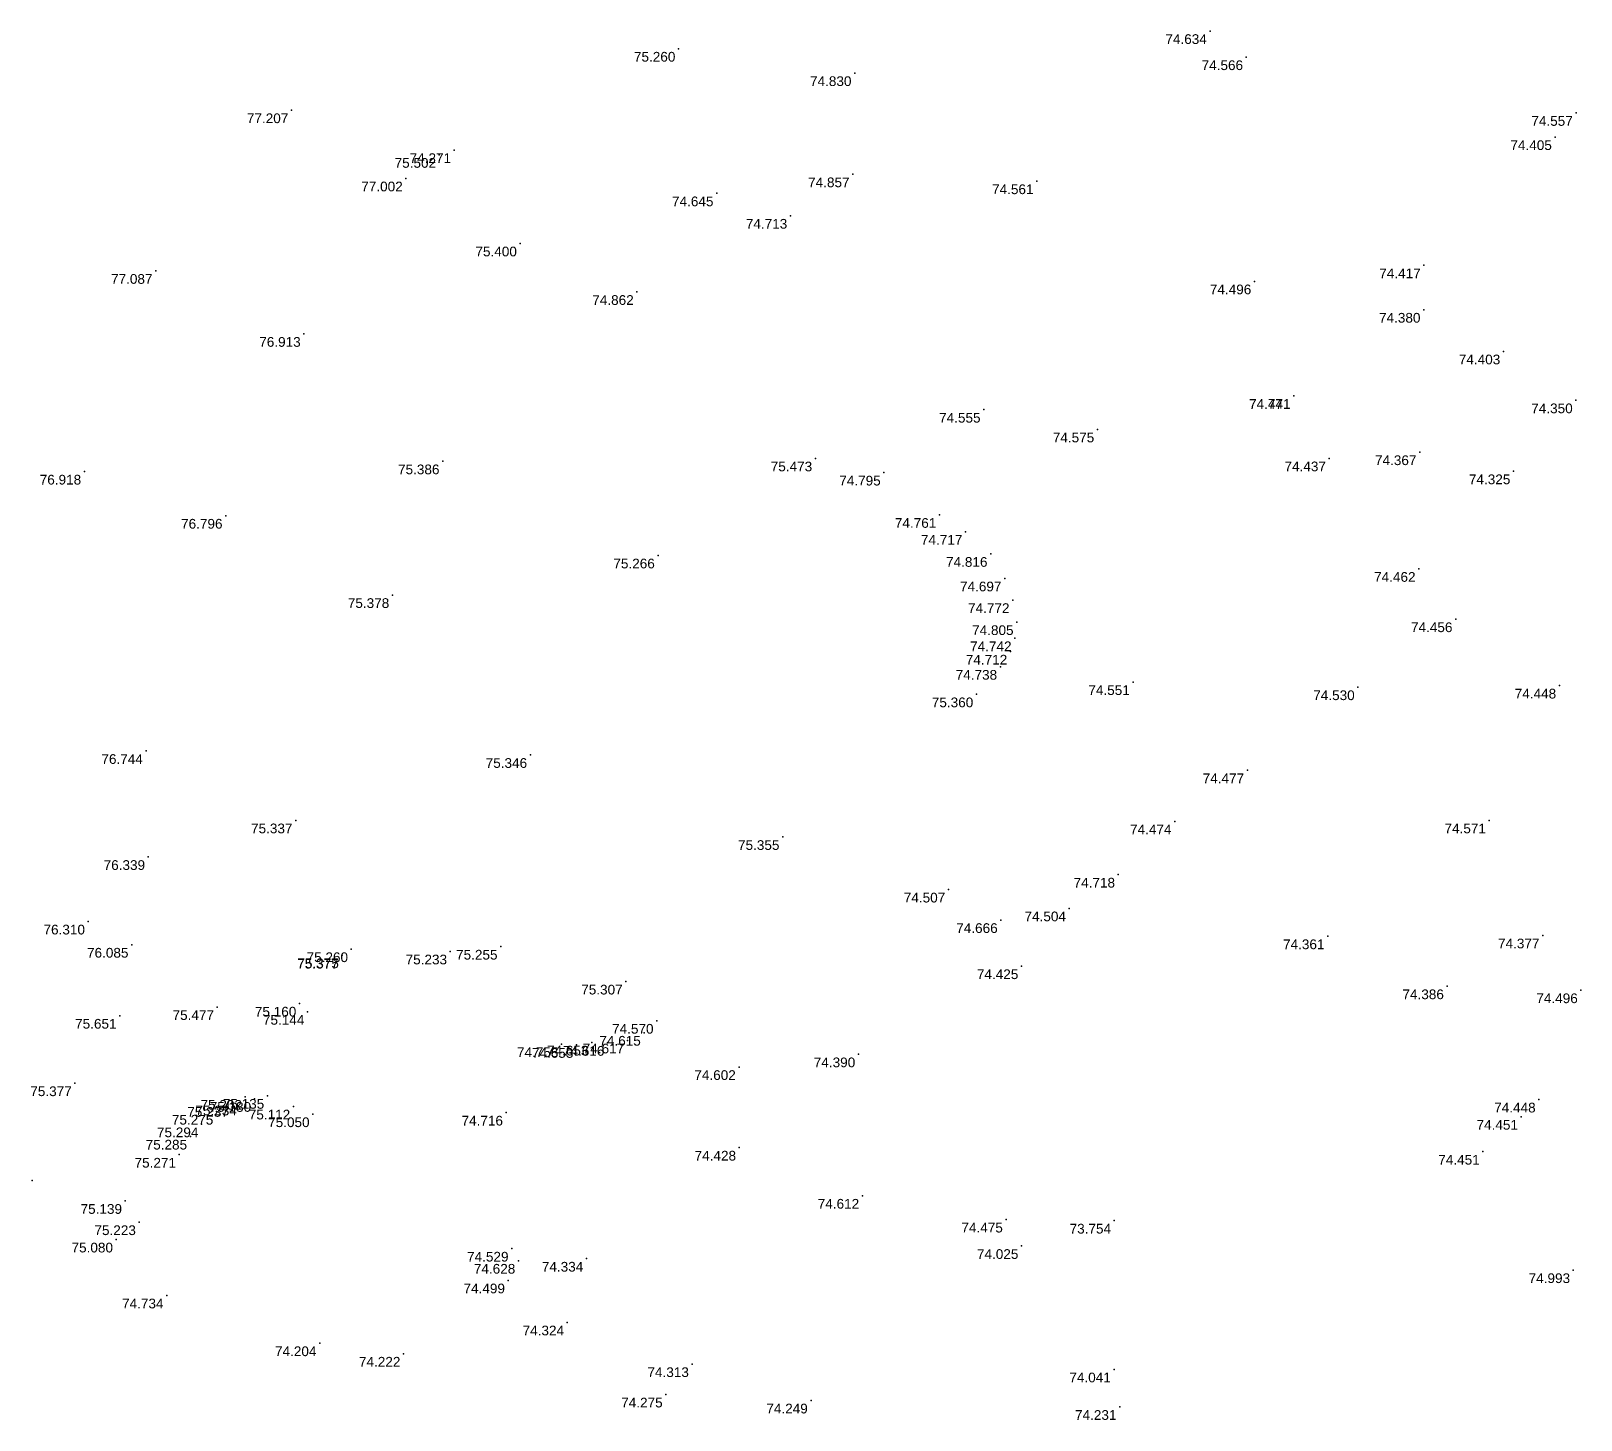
# Model space of a CAD drawing. Header units: millimetres. Extents: x 706139 to 707011, y 753722 to 954403.
# Drawn here: x 706322.08 to 706370.02, y 954026.45 to 954069.39 of the extents above; entities that cross this region are included whole.
import ezdxf
from ezdxf.enums import TextEntityAlignment as Align

# ---------------------------------------------------------------- set-up
doc = ezdxf.new("R2010")
doc.units = ezdxf.units.MM
doc.linetypes.add('SOLID_LINE', pattern=[0])
doc.layers.add('Height', color=7, linetype='Continuous')
doc.styles.get("Standard").update_dxf_attribs({"font": 'arial.ttf'})

msp = doc.modelspace()

# ---------------------------------------------------------------- linework, layer by layer
at = {"color": 0, "linetype": 'SOLID_LINE'}
for p in [(706358.5466, 954069.3871, 74.6337), (706358.5466, 954069.3871, 74.6337), (706358.5466, 954069.3871, 74.6337), (706342.112, 954068.8408, 75.2602), (706342.112, 954068.8408, 75.2602), (706342.112, 954068.8408, 75.2602), (706359.667, 954068.5793, 74.5656), (706359.667, 954068.5793, 74.5656), (706359.667, 954068.5793, 74.5656), (706347.5571, 954068.0866, 74.8301), (706347.5571, 954068.0866, 74.8301), (706347.5571, 954068.0866, 74.8301), (706330.142, 954066.9398, 77.2066), (706330.142, 954066.9398, 77.2066), (706330.142, 954066.9398, 77.2066), (706369.8633, 954066.8564, 74.5567), (706369.8633, 954066.8564, 74.5567), (706369.8633, 954066.8564, 74.5567), (706369.2161, 954066.1079, 74.4047), (706369.2161, 954066.1079, 74.4047), (706369.2161, 954066.1079, 74.4047), (706334.7109, 954065.5593, 75.5021), (706334.7109, 954065.5593, 75.5021), (706334.7109, 954065.5593, 75.5021), (706335.1751, 954065.7066, 74.2713), (706335.1751, 954065.7066, 74.2713), (706335.1751, 954065.7066, 74.2713), (706347.4985, 954064.9581, 74.8571), (706347.4985, 954064.9581, 74.8571), (706347.4985, 954064.9581, 74.8571), (706333.6797, 954064.8306, 77.0024), (706333.6797, 954064.8306, 77.0024), (706333.6797, 954064.8306, 77.0024), (706353.187, 954064.7443, 74.5606), (706353.187, 954064.7443, 74.5606), (706353.187, 954064.7443, 74.5606), (706343.2893, 954064.3698, 74.6452), (706343.2893, 954064.3698, 74.6452), (706343.2893, 954064.3698, 74.6452), (706345.5722, 954063.6763, 74.7127), (706345.5722, 954063.6763, 74.7127), (706345.5722, 954063.6763, 74.7127), (706337.2103, 954062.8208, 75.3999), (706337.2103, 954062.8208, 75.3999), (706337.2103, 954062.8208, 75.3999), (706365.1606, 954062.1447, 74.4166), (706365.1606, 954062.1447, 74.4166), (706365.1606, 954062.1447, 74.4166), (706325.9417, 954061.9724, 77.0874), (706325.9417, 954061.9724, 77.0874), (706325.9417, 954061.9724, 77.0874), (706359.9213, 954061.648, 74.4963), (706359.9213, 954061.648, 74.4963), (706359.9213, 954061.648, 74.4963), (706340.8233, 954061.3203, 74.8616), (706340.8233, 954061.3203, 74.8616), (706340.8233, 954061.3203, 74.8616), (706365.1526, 954060.7716, 74.3796), (706365.1526, 954060.7716, 74.3796), (706365.1526, 954060.7716, 74.3796), (706330.5248, 954060.025, 76.9133), (706330.5248, 954060.025, 76.9133), (706330.5248, 954060.025, 76.9133), (706367.6205, 954059.4825, 74.4028), (706367.6205, 954059.4825, 74.4028), (706367.6205, 954059.4825, 74.4028), (706361.1332, 954058.1067, 74.4708), (706361.1332, 954058.1067, 74.4708), (706361.1332, 954058.1067, 74.4708), (706361.1332, 954058.1067, 74.4708), (706361.1332, 954058.1067, 74.4708), (706361.1332, 954058.1067, 74.4708), (706361.1361, 954058.1088, 74.7406), (706361.1361, 954058.1088, 74.7406), (706361.1361, 954058.1088, 74.7406), (706369.8605, 954057.9712, 74.3497), (706369.8605, 954057.9712, 74.3497), (706369.8605, 954057.9712, 74.3497), (706351.5491, 954057.6811, 74.5548), (706351.5491, 954057.6811, 74.5548), (706351.5491, 954057.6811, 74.5548), (706355.0649, 954057.0701, 74.575), (706355.0649, 954057.0701, 74.575), (706355.0649, 954057.0701, 74.575), (706365.0286, 954056.3677, 74.3668), (706365.0286, 954056.3677, 74.3668), (706365.0286, 954056.3677, 74.3668), (706334.8166, 954056.0843, 75.3865), (706334.8166, 954056.0843, 75.3865), (706334.8166, 954056.0843, 75.3865), (706346.3426, 954056.1746, 75.4726), (706346.3426, 954056.1746, 75.4726), (706346.3426, 954056.1746, 75.4726), (706362.2301, 954056.1763, 74.4367), (706362.2301, 954056.1763, 74.4367), (706362.2301, 954056.1763, 74.4367), (706323.7363, 954055.7666, 76.918), (706323.7363, 954055.7666, 76.918), (706323.7363, 954055.7666, 76.918), (706348.4615, 954055.7373, 74.7953), (706348.4615, 954055.7373, 74.7953), (706348.4615, 954055.7373, 74.7953), (706367.9329, 954055.777, 74.3248), (706367.9329, 954055.777, 74.3248), (706367.9329, 954055.777, 74.3248), (706350.1805, 954054.428, 74.7614), (706350.1805, 954054.428, 74.7614), (706350.1805, 954054.428, 74.7614), (706328.1077, 954054.4036, 76.7959), (706328.1077, 954054.4036, 76.7959), (706328.1077, 954054.4036, 76.7959), (706350.9866, 954053.9071, 74.7173), (706350.9866, 954053.9071, 74.7173), (706350.9866, 954053.9071, 74.7173), (706341.4755, 954053.1739, 75.2665), (706341.4755, 954053.1739, 75.2665), (706341.4755, 954053.1739, 75.2665), (706351.7632, 954053.2233, 74.8164), (706351.7632, 954053.2233, 74.8164), (706351.7632, 954053.2233, 74.8164), (706365.0006, 954052.7592, 74.4624), (706365.0006, 954052.7592, 74.4624), (706365.0006, 954052.7592, 74.4624), (706352.1948, 954052.4644, 74.6971), (706352.1948, 954052.4644, 74.6971), (706352.1948, 954052.4644, 74.6971), (706333.2636, 954051.9511, 75.3783), (706333.2636, 954051.9511, 75.3783), (706333.2636, 954051.9511, 75.3783), (706352.4442, 954051.7961, 74.7716), (706352.4442, 954051.7961, 74.7716), (706352.4442, 954051.7961, 74.7716), (706352.5699, 954051.1141, 74.805), (706352.5699, 954051.1141, 74.805), (706352.5699, 954051.1141, 74.805), (706366.1414, 954051.2043, 74.4559), (706366.1414, 954051.2043, 74.4559), (706366.1414, 954051.2043, 74.4559), (706352.5077, 954050.615, 74.7419), (706352.5077, 954050.615, 74.7419), (706352.5077, 954050.615, 74.7419), (706352.3749, 954050.2015, 74.7119), (706352.3749, 954050.2015, 74.7119), (706352.3749, 954050.2015, 74.7119), (706352.0612, 954049.7335, 74.7378), (706352.0612, 954049.7335, 74.7378), (706352.0612, 954049.7335, 74.7378), (706356.1637, 954049.2603, 74.5512), (706356.1637, 954049.2603, 74.5512), (706356.1637, 954049.2603, 74.5512), (706369.349, 954049.1519, 74.4483), (706369.349, 954049.1519, 74.4483), (706369.349, 954049.1519, 74.4483), (706351.3233, 954048.8819, 75.3603), (706351.3233, 954048.8819, 75.3603), (706351.3233, 954048.8819, 75.3603), (706363.1188, 954049.1024, 74.5301), (706363.1188, 954049.1024, 74.5301), (706363.1188, 954049.1024, 74.5301), (706325.6439, 954047.1293, 76.7443), (706325.6439, 954047.1293, 76.7443), (706325.6439, 954047.1293, 76.7443), (706337.5268, 954047.0071, 75.3457), (706337.5268, 954047.0071, 75.3457), (706337.5268, 954047.0071, 75.3457), (706359.6993, 954046.5344, 74.4771), (706359.6993, 954046.5344, 74.4771), (706359.6993, 954046.5344, 74.4771), (706330.2708, 954044.9854, 75.3372), (706330.2708, 954044.9854, 75.3372), (706330.2708, 954044.9854, 75.3372), (706357.4541, 954044.9542, 74.4742), (706357.4541, 954044.9542, 74.4742), (706357.4541, 954044.9542, 74.4742), (706367.1777, 954044.984, 74.5709), (706367.1777, 954044.984, 74.5709), (706367.1777, 954044.984, 74.5709), (706345.3303, 954044.4711, 75.3549), (706345.3303, 954044.4711, 75.3549), (706345.3303, 954044.4711, 75.3549), (706325.7129, 954043.8528, 76.3386), (706325.7129, 954043.8528, 76.3386), (706325.7129, 954043.8528, 76.3386), (706355.7079, 954043.3075, 74.7175), (706355.7079, 954043.3075, 74.7175), (706355.7079, 954043.3075, 74.7175), (706350.4571, 954042.8462, 74.5075), (706350.4571, 954042.8462, 74.5075), (706350.4571, 954042.8462, 74.5075), (706354.1901, 954042.2645, 74.504), (706354.1901, 954042.2645, 74.504), (706354.1901, 954042.2645, 74.504), (706323.8535, 954041.8576, 76.3098), (706323.8535, 954041.8576, 76.3098), (706323.8535, 954041.8576, 76.3098), (706352.0787, 954041.9036, 74.6664), (706352.0787, 954041.9036, 74.6664), (706352.0787, 954041.9036, 74.6664), (706325.1989, 954041.1412, 76.0855), (706325.1989, 954041.1412, 76.0855), (706325.1989, 954041.1412, 76.0855), (706331.9887, 954041.0033, 75.2595), (706331.9887, 954041.0033, 75.2595), (706331.9887, 954041.0033, 75.2595), (706336.612, 954041.0809, 75.2555), (706336.612, 954041.0809, 75.2555), (706336.612, 954041.0809, 75.2555), (706362.1849, 954041.4022, 74.3614), (706362.1849, 954041.4022, 74.3614), (706362.1849, 954041.4022, 74.3614), (706368.8328, 954041.428, 74.3767), (706368.8328, 954041.428, 74.3767), (706368.8328, 954041.428, 74.3767), (706331.6966, 954040.8043, 75.377), (706331.6966, 954040.8043, 75.377), (706331.6966, 954040.8043, 75.377), (706331.7052, 954040.816, 75.3753), (706331.7052, 954040.816, 75.3753), (706331.7052, 954040.816, 75.3753), (706335.0512, 954040.9326, 75.2328), (706335.0512, 954040.9326, 75.2328), (706335.0512, 954040.9326, 75.2328), (706352.7176, 954040.4778, 74.4248), (706352.7176, 954040.4778, 74.4248), (706352.7176, 954040.4778, 74.4248), (706340.4817, 954040.0021, 75.3073), (706340.4817, 954040.0021, 75.3073), (706340.4817, 954040.0021, 75.3073), (706365.8772, 954039.8565, 74.3865), (706365.8772, 954039.8565, 74.3865), (706365.8772, 954039.8565, 74.3865), (706370.0171, 954039.734, 74.4963), (706370.0171, 954039.734, 74.4963), (706370.0171, 954039.734, 74.4963), (706327.8442, 954039.2138, 75.4769), (706327.8442, 954039.2138, 75.4769), (706327.8442, 954039.2138, 75.4769), (706330.3895, 954039.3198, 75.1596), (706330.3895, 954039.3198, 75.1596), (706330.3895, 954039.3198, 75.1596), (706324.8304, 954038.9457, 75.6509), (706324.8304, 954038.9457, 75.6509), (706324.8304, 954038.9457, 75.6509), (706330.6396, 954039.0674, 75.1443), (706330.6396, 954039.0674, 75.1443), (706330.6396, 954039.0674, 75.1443), (706341.4365, 954038.7903, 74.57), (706341.4365, 954038.7903, 74.57), (706341.4365, 954038.7903, 74.57), (706339.4235, 954038.1162, 74.6529), (706339.4235, 954038.1162, 74.6529), (706339.4235, 954038.1162, 74.6529), (706340.5284, 954038.181, 74.617), (706340.5284, 954038.181, 74.617), (706340.5284, 954038.181, 74.617), (706341.0419, 954038.4201, 74.6152), (706341.0419, 954038.4201, 74.6152), (706341.0419, 954038.4201, 74.6152), (706338.4948, 954038.0645, 74.7554), (706338.4948, 954038.0645, 74.7554), (706338.4948, 954038.0645, 74.7554), (706338.9571, 954038.044, 74.6527), (706338.9571, 954038.044, 74.6527), (706338.9571, 954038.044, 74.6527), (706339.9153, 954038.1073, 74.6162), (706339.9153, 954038.1073, 74.6162), (706339.9153, 954038.1073, 74.6162), (706347.6737, 954037.7525, 74.3903), (706347.6737, 954037.7525, 74.3903), (706347.6737, 954037.7525, 74.3903), (706343.9798, 954037.3596, 74.6017), (706343.9798, 954037.3596, 74.6017), (706343.9798, 954037.3596, 74.6017), (706323.4449, 954036.8599, 75.3775), (706323.4449, 954036.8599, 75.3775), (706323.4449, 954036.8599, 75.3775), (706328.3, 954036.221, 75.2367), (706328.3, 954036.221, 75.2367), (706328.3, 954036.221, 75.2367), (706328.5504, 954036.2636, 75.2344), (706328.5504, 954036.2636, 75.2344), (706328.5504, 954036.2636, 75.2344), (706328.7073, 954036.4396, 75.202), (706328.7073, 954036.4396, 75.202), (706328.7073, 954036.4396, 75.202), (706328.9917, 954036.3751, 75.1799), (706328.9917, 954036.3751, 75.1799), (706328.9917, 954036.3751, 75.1799), (706329.3979, 954036.4698, 75.135), (706329.3979, 954036.4698, 75.135), (706329.3979, 954036.4698, 75.135), (706368.715, 954036.3549, 74.4484), (706368.715, 954036.3549, 74.4484), (706368.715, 954036.3549, 74.4484), (706327.8231, 954035.9796, 75.2745), (706327.8231, 954035.9796, 75.2745), (706327.8231, 954035.9796, 75.2745), (706330.2012, 954036.1386, 75.1121), (706330.2012, 954036.1386, 75.1121), (706330.2012, 954036.1386, 75.1121), (706330.7997, 954035.9023, 75.0498), (706330.7997, 954035.9023, 75.0498), (706330.7997, 954035.9023, 75.0498), (706336.78, 954035.9502, 74.7159), (706336.78, 954035.9502, 74.7159), (706336.78, 954035.9502, 74.7159), (706368.1685, 954035.8218, 74.4514), (706368.1685, 954035.8218, 74.4514), (706368.1685, 954035.8218, 74.4514), (706327.3621, 954035.5891, 75.294), (706327.3621, 954035.5891, 75.294), (706327.3621, 954035.5891, 75.294), (706327.0123, 954035.2082, 75.2849), (706327.0123, 954035.2082, 75.2849), (706327.0123, 954035.2082, 75.2849), (706343.9881, 954034.8677, 74.428), (706343.9881, 954034.8677, 74.428), (706343.9881, 954034.8677, 74.428), (706326.669, 954034.6498, 75.2711), (706326.669, 954034.6498, 75.2711), (706326.669, 954034.6498, 75.2711), (706366.9855, 954034.7424, 74.4515), (706366.9855, 954034.7424, 74.4515), (706366.9855, 954034.7424, 74.4515), (706322.1201, 954033.8527, 75.3738), (706322.1201, 954033.8527, 75.3738), (706322.1201, 954033.8527, 75.3738), (706347.7957, 954033.3808, 74.6123), (706347.7957, 954033.3808, 74.6123), (706347.7957, 954033.3808, 74.6123), (706324.9994, 954033.221, 75.1391), (706324.9994, 954033.221, 75.1391), (706324.9994, 954033.221, 75.1391), (706325.4284, 954032.564, 75.2233), (706325.4284, 954032.564, 75.2233), (706325.4284, 954032.564, 75.2233), (706352.2382, 954032.644, 74.4754), (706352.2382, 954032.644, 74.4754), (706352.2382, 954032.644, 74.4754), (706355.5848, 954032.6115, 73.7544), (706355.5848, 954032.6115, 73.7544), (706355.5848, 954032.6115, 73.7544), (706324.72, 954032.0273, 75.08), (706324.72, 954032.0273, 75.08), (706324.72, 954032.0273, 75.08), (706336.9515, 954031.7451, 74.5293), (706336.9515, 954031.7451, 74.5293), (706336.9515, 954031.7451, 74.5293), (706339.2639, 954031.4346, 74.3343), (706339.2639, 954031.4346, 74.3343), (706339.2639, 954031.4346, 74.3343), (706352.7191, 954031.827, 74.0249), (706352.7191, 954031.827, 74.0249), (706352.7191, 954031.827, 74.0249), (706337.1616, 954031.3715, 74.6283), (706337.1616, 954031.3715, 74.6283), (706337.1616, 954031.3715, 74.6283), (706369.7797, 954031.0808, 74.9932), (706369.7797, 954031.0808, 74.9932), (706369.7797, 954031.0808, 74.9932), (706336.8415, 954030.763, 74.4994), (706336.8415, 954030.763, 74.4994), (706336.8415, 954030.763, 74.4994), (706326.283, 954030.2978, 74.7339), (706326.283, 954030.2978, 74.7339), (706326.283, 954030.2978, 74.7339), (706338.6694, 954029.4634, 74.3244), (706338.6694, 954029.4634, 74.3244), (706338.6694, 954029.4634, 74.3244), (706331.0122, 954028.8217, 74.2042), (706331.0122, 954028.8217, 74.2042), (706331.0122, 954028.8217, 74.2042), (706333.6087, 954028.4974, 74.2218), (706333.6087, 954028.4974, 74.2218), (706333.6087, 954028.4974, 74.2218), (706342.5294, 954028.1755, 74.3129), (706342.5294, 954028.1755, 74.3129), (706342.5294, 954028.1755, 74.3129), (706355.5763, 954028.0113, 74.0408), (706355.5763, 954028.0113, 74.0408), (706355.5763, 954028.0113, 74.0408), (706341.718, 954027.2357, 74.2751), (706341.718, 954027.2357, 74.2751), (706341.718, 954027.2357, 74.2751), (706346.2063, 954027.0506, 74.2491), (706346.2063, 954027.0506, 74.2491), (706346.2063, 954027.0506, 74.2491), (706355.7522, 954026.8515, 74.2307), (706355.7522, 954026.8515, 74.2307), (706355.7522, 954026.8515, 74.2307)]:
    msp.add_point(p, dxfattribs=at)

# ---------------------------------------------------------------- texts
at = {"layer": 'Height', "color": 4, "linetype": 'SOLID_LINE'}
for s, p in [('74.634', (706358.4466, 954069.2871, 74.6337)), ('74.634', (706358.4466, 954069.2871, 74.6337)), ('74.634', (706358.4466, 954069.2871, 74.6337)), ('75.260', (706342.012, 954068.7408, 75.2602)), ('75.260', (706342.012, 954068.7408, 75.2602)), ('75.260', (706342.012, 954068.7408, 75.2602)), ('74.566', (706359.567, 954068.4793, 74.5656)), ('74.566', (706359.567, 954068.4793, 74.5656)), ('74.566', (706359.567, 954068.4793, 74.5656)), ('74.830', (706347.4571, 954067.9866, 74.8301)), ('74.830', (706347.4571, 954067.9866, 74.8301)), ('74.830', (706347.4571, 954067.9866, 74.8301)), ('77.207', (706330.042, 954066.8398, 77.2066)), ('77.207', (706330.042, 954066.8398, 77.2066)), ('77.207', (706330.042, 954066.8398, 77.2066)), ('74.557', (706369.7633, 954066.7564, 74.5567)), ('74.557', (706369.7633, 954066.7564, 74.5567)), ('74.557', (706369.7633, 954066.7564, 74.5567)), ('74.405', (706369.1161, 954066.0079, 74.4047)), ('74.405', (706369.1161, 954066.0079, 74.4047)), ('74.405', (706369.1161, 954066.0079, 74.4047)), ('75.502', (706334.6109, 954065.4593, 75.5021)), ('75.502', (706334.6109, 954065.4593, 75.5021)), ('75.502', (706334.6109, 954065.4593, 75.5021)), ('74.271', (706335.0751, 954065.6066, 74.2713)), ('74.271', (706335.0751, 954065.6066, 74.2713)), ('74.271', (706335.0751, 954065.6066, 74.2713)), ('77.002', (706333.5797, 954064.7306, 77.0024)), ('77.002', (706333.5797, 954064.7306, 77.0024)), ('77.002', (706333.5797, 954064.7306, 77.0024)), ('74.857', (706347.3985, 954064.8581, 74.8571)), ('74.857', (706347.3985, 954064.8581, 74.8571)), ('74.857', (706347.3985, 954064.8581, 74.8571)), ('74.561', (706353.087, 954064.6443, 74.5606)), ('74.561', (706353.087, 954064.6443, 74.5606)), ('74.561', (706353.087, 954064.6443, 74.5606)), ('74.645', (706343.1893, 954064.2698, 74.6452)), ('74.645', (706343.1893, 954064.2698, 74.6452)), ('74.645', (706343.1893, 954064.2698, 74.6452)), ('74.713', (706345.4722, 954063.5763, 74.7127)), ('74.713', (706345.4722, 954063.5763, 74.7127)), ('74.713', (706345.4722, 954063.5763, 74.7127)), ('75.400', (706337.1103, 954062.7208, 75.3999)), ('75.400', (706337.1103, 954062.7208, 75.3999)), ('75.400', (706337.1103, 954062.7208, 75.3999)), ('77.087', (706325.8417, 954061.8724, 77.0874)), ('77.087', (706325.8417, 954061.8724, 77.0874)), ('77.087', (706325.8417, 954061.8724, 77.0874)), ('74.417', (706365.0606, 954062.0447, 74.4166)), ('74.417', (706365.0606, 954062.0447, 74.4166)), ('74.417', (706365.0606, 954062.0447, 74.4166)), ('74.862', (706340.7233, 954061.2203, 74.8616)), ('74.862', (706340.7233, 954061.2203, 74.8616)), ('74.862', (706340.7233, 954061.2203, 74.8616)), ('74.496', (706359.8213, 954061.548, 74.4963)), ('74.496', (706359.8213, 954061.548, 74.4963)), ('74.496', (706359.8213, 954061.548, 74.4963)), ('74.380', (706365.0526, 954060.6716, 74.3796)), ('74.380', (706365.0526, 954060.6716, 74.3796)), ('74.380', (706365.0526, 954060.6716, 74.3796)), ('76.913', (706330.4248, 954059.925, 76.9133)), ('76.913', (706330.4248, 954059.925, 76.9133)), ('76.913', (706330.4248, 954059.925, 76.9133)), ('74.403', (706367.5205, 954059.3825, 74.4028)), ('74.403', (706367.5205, 954059.3825, 74.4028)), ('74.403', (706367.5205, 954059.3825, 74.4028)), ('74.471', (706361.0332, 954058.0067, 74.4708)), ('74.471', (706361.0332, 954058.0067, 74.4708)), ('74.471', (706361.0332, 954058.0067, 74.4708)), ('74.471', (706361.0332, 954058.0067, 74.4708)), ('74.471', (706361.0332, 954058.0067, 74.4708)), ('74.471', (706361.0332, 954058.0067, 74.4708)), ('74.741', (706361.0361, 954058.0088, 74.7406)), ('74.741', (706361.0361, 954058.0088, 74.7406)), ('74.741', (706361.0361, 954058.0088, 74.7406)), ('74.350', (706369.7605, 954057.8712, 74.3497)), ('74.350', (706369.7605, 954057.8712, 74.3497)), ('74.350', (706369.7605, 954057.8712, 74.3497)), ('74.555', (706351.4491, 954057.5811, 74.5548)), ('74.555', (706351.4491, 954057.5811, 74.5548)), ('74.555', (706351.4491, 954057.5811, 74.5548)), ('74.575', (706354.9649, 954056.9701, 74.575)), ('74.575', (706354.9649, 954056.9701, 74.575)), ('74.575', (706354.9649, 954056.9701, 74.575)), ('75.386', (706334.7166, 954055.9843, 75.3865)), ('75.386', (706334.7166, 954055.9843, 75.3865)), ('75.386', (706334.7166, 954055.9843, 75.3865)), ('75.473', (706346.2426, 954056.0746, 75.4726)), ('75.473', (706346.2426, 954056.0746, 75.4726)), ('75.473', (706346.2426, 954056.0746, 75.4726)), ('74.437', (706362.1301, 954056.0763, 74.4367)), ('74.437', (706362.1301, 954056.0763, 74.4367)), ('74.437', (706362.1301, 954056.0763, 74.4367)), ('74.367', (706364.9286, 954056.2677, 74.3668)), ('74.367', (706364.9286, 954056.2677, 74.3668)), ('74.367', (706364.9286, 954056.2677, 74.3668)), ('76.918', (706323.6363, 954055.6666, 76.918)), ('76.918', (706323.6363, 954055.6666, 76.918)), ('76.918', (706323.6363, 954055.6666, 76.918)), ('74.795', (706348.3615, 954055.6373, 74.7953)), ('74.795', (706348.3615, 954055.6373, 74.7953)), ('74.795', (706348.3615, 954055.6373, 74.7953)), ('74.325', (706367.8329, 954055.677, 74.3248)), ('74.325', (706367.8329, 954055.677, 74.3248)), ('74.325', (706367.8329, 954055.677, 74.3248)), ('76.796', (706328.0077, 954054.3036, 76.7959)), ('76.796', (706328.0077, 954054.3036, 76.7959)), ('76.796', (706328.0077, 954054.3036, 76.7959)), ('74.761', (706350.0805, 954054.328, 74.7614)), ('74.761', (706350.0805, 954054.328, 74.7614)), ('74.761', (706350.0805, 954054.328, 74.7614)), ('74.717', (706350.8866, 954053.8071, 74.7173)), ('74.717', (706350.8866, 954053.8071, 74.7173)), ('74.717', (706350.8866, 954053.8071, 74.7173)), ('75.266', (706341.3755, 954053.0739, 75.2665)), ('75.266', (706341.3755, 954053.0739, 75.2665)), ('75.266', (706341.3755, 954053.0739, 75.2665)), ('74.816', (706351.6632, 954053.1233, 74.8164)), ('74.816', (706351.6632, 954053.1233, 74.8164)), ('74.816', (706351.6632, 954053.1233, 74.8164)), ('74.462', (706364.9006, 954052.6592, 74.4624)), ('74.462', (706364.9006, 954052.6592, 74.4624)), ('74.462', (706364.9006, 954052.6592, 74.4624)), ('74.697', (706352.0948, 954052.3644, 74.6971)), ('74.697', (706352.0948, 954052.3644, 74.6971)), ('74.697', (706352.0948, 954052.3644, 74.6971)), ('75.378', (706333.1636, 954051.8511, 75.3783)), ('75.378', (706333.1636, 954051.8511, 75.3783)), ('75.378', (706333.1636, 954051.8511, 75.3783)), ('74.772', (706352.3442, 954051.6961, 74.7716)), ('74.772', (706352.3442, 954051.6961, 74.7716)), ('74.772', (706352.3442, 954051.6961, 74.7716)), ('74.456', (706366.0414, 954051.1043, 74.4559)), ('74.456', (706366.0414, 954051.1043, 74.4559)), ('74.456', (706366.0414, 954051.1043, 74.4559)), ('74.805', (706352.4699, 954051.0141, 74.805)), ('74.805', (706352.4699, 954051.0141, 74.805)), ('74.805', (706352.4699, 954051.0141, 74.805)), ('74.712', (706352.2749, 954050.1015, 74.7119)), ('74.712', (706352.2749, 954050.1015, 74.7119)), ('74.712', (706352.2749, 954050.1015, 74.7119)), ('74.742', (706352.4077, 954050.515, 74.7419)), ('74.742', (706352.4077, 954050.515, 74.7419)), ('74.742', (706352.4077, 954050.515, 74.7419)), ('74.738', (706351.9612, 954049.6335, 74.7378)), ('74.738', (706351.9612, 954049.6335, 74.7378)), ('74.738', (706351.9612, 954049.6335, 74.7378)), ('74.551', (706356.0637, 954049.1603, 74.5512)), ('74.551', (706356.0637, 954049.1603, 74.5512)), ('74.551', (706356.0637, 954049.1603, 74.5512)), ('75.360', (706351.2233, 954048.7819, 75.3603)), ('75.360', (706351.2233, 954048.7819, 75.3603)), ('75.360', (706351.2233, 954048.7819, 75.3603)), ('74.530', (706363.0188, 954049.0024, 74.5301)), ('74.530', (706363.0188, 954049.0024, 74.5301)), ('74.530', (706363.0188, 954049.0024, 74.5301)), ('74.448', (706369.249, 954049.0519, 74.4483)), ('74.448', (706369.249, 954049.0519, 74.4483)), ('74.448', (706369.249, 954049.0519, 74.4483)), ('76.744', (706325.5439, 954047.0293, 76.7443)), ('76.744', (706325.5439, 954047.0293, 76.7443)), ('76.744', (706325.5439, 954047.0293, 76.7443)), ('75.346', (706337.4268, 954046.9071, 75.3457)), ('75.346', (706337.4268, 954046.9071, 75.3457)), ('75.346', (706337.4268, 954046.9071, 75.3457)), ('74.477', (706359.5993, 954046.4344, 74.4771)), ('74.477', (706359.5993, 954046.4344, 74.4771)), ('74.477', (706359.5993, 954046.4344, 74.4771)), ('75.337', (706330.1708, 954044.8854, 75.3372)), ('75.337', (706330.1708, 954044.8854, 75.3372)), ('75.337', (706330.1708, 954044.8854, 75.3372)), ('74.474', (706357.3541, 954044.8542, 74.4742)), ('74.474', (706357.3541, 954044.8542, 74.4742)), ('74.474', (706357.3541, 954044.8542, 74.4742)), ('74.571', (706367.0777, 954044.884, 74.5709)), ('74.571', (706367.0777, 954044.884, 74.5709)), ('74.571', (706367.0777, 954044.884, 74.5709)), ('75.355', (706345.2303, 954044.3711, 75.3549)), ('75.355', (706345.2303, 954044.3711, 75.3549)), ('75.355', (706345.2303, 954044.3711, 75.3549)), ('76.339', (706325.6129, 954043.7528, 76.3386)), ('76.339', (706325.6129, 954043.7528, 76.3386)), ('76.339', (706325.6129, 954043.7528, 76.3386)), ('74.718', (706355.6079, 954043.2075, 74.7175)), ('74.718', (706355.6079, 954043.2075, 74.7175)), ('74.718', (706355.6079, 954043.2075, 74.7175)), ('74.507', (706350.3571, 954042.7462, 74.5075)), ('74.507', (706350.3571, 954042.7462, 74.5075)), ('74.507', (706350.3571, 954042.7462, 74.5075)), ('74.504', (706354.0901, 954042.1645, 74.504)), ('74.504', (706354.0901, 954042.1645, 74.504)), ('74.504', (706354.0901, 954042.1645, 74.504)), ('76.310', (706323.7535, 954041.7576, 76.3098)), ('76.310', (706323.7535, 954041.7576, 76.3098)), ('76.310', (706323.7535, 954041.7576, 76.3098)), ('74.666', (706351.9787, 954041.8036, 74.6664)), ('74.666', (706351.9787, 954041.8036, 74.6664)), ('74.666', (706351.9787, 954041.8036, 74.6664)), ('76.085', (706325.0989, 954041.0412, 76.0855)), ('76.085', (706325.0989, 954041.0412, 76.0855)), ('76.085', (706325.0989, 954041.0412, 76.0855)), ('74.361', (706362.0849, 954041.3022, 74.3614)), ('74.361', (706362.0849, 954041.3022, 74.3614)), ('74.361', (706362.0849, 954041.3022, 74.3614)), ('74.377', (706368.7328, 954041.328, 74.3767)), ('74.377', (706368.7328, 954041.328, 74.3767)), ('74.377', (706368.7328, 954041.328, 74.3767)), ('75.377', (706331.5966, 954040.7043, 75.377)), ('75.377', (706331.5966, 954040.7043, 75.377)), ('75.377', (706331.5966, 954040.7043, 75.377)), ('75.375', (706331.6052, 954040.716, 75.3753)), ('75.375', (706331.6052, 954040.716, 75.3753)), ('75.375', (706331.6052, 954040.716, 75.3753)), ('75.260', (706331.8887, 954040.9033, 75.2595)), ('75.260', (706331.8887, 954040.9033, 75.2595)), ('75.260', (706331.8887, 954040.9033, 75.2595)), ('75.233', (706334.9512, 954040.8326, 75.2328)), ('75.233', (706334.9512, 954040.8326, 75.2328)), ('75.233', (706334.9512, 954040.8326, 75.2328)), ('75.255', (706336.512, 954040.9809, 75.2555)), ('75.255', (706336.512, 954040.9809, 75.2555)), ('75.255', (706336.512, 954040.9809, 75.2555)), ('74.425', (706352.6176, 954040.3778, 74.4248)), ('74.425', (706352.6176, 954040.3778, 74.4248)), ('74.425', (706352.6176, 954040.3778, 74.4248)), ('75.307', (706340.3817, 954039.9021, 75.3073)), ('75.307', (706340.3817, 954039.9021, 75.3073)), ('75.307', (706340.3817, 954039.9021, 75.3073)), ('74.386', (706365.7772, 954039.7565, 74.3865)), ('74.386', (706365.7772, 954039.7565, 74.3865)), ('74.386', (706365.7772, 954039.7565, 74.3865)), ('74.496', (706369.9171, 954039.634, 74.4963)), ('74.496', (706369.9171, 954039.634, 74.4963)), ('74.496', (706369.9171, 954039.634, 74.4963)), ('75.477', (706327.7442, 954039.1138, 75.4769)), ('75.477', (706327.7442, 954039.1138, 75.4769)), ('75.477', (706327.7442, 954039.1138, 75.4769)), ('75.160', (706330.2895, 954039.2198, 75.1596)), ('75.160', (706330.2895, 954039.2198, 75.1596)), ('75.160', (706330.2895, 954039.2198, 75.1596)), ('75.651', (706324.7304, 954038.8457, 75.6509)), ('75.651', (706324.7304, 954038.8457, 75.6509)), ('75.651', (706324.7304, 954038.8457, 75.6509)), ('75.144', (706330.5396, 954038.9674, 75.1443)), ('75.144', (706330.5396, 954038.9674, 75.1443)), ('75.144', (706330.5396, 954038.9674, 75.1443)), ('74.570', (706341.3365, 954038.6903, 74.57)), ('74.570', (706341.3365, 954038.6903, 74.57)), ('74.570', (706341.3365, 954038.6903, 74.57)), ('74.615', (706340.9419, 954038.3201, 74.6152)), ('74.615', (706340.9419, 954038.3201, 74.6152)), ('74.615', (706340.9419, 954038.3201, 74.6152)), ('74.755', (706338.3948, 954037.9645, 74.7554)), ('74.755', (706338.3948, 954037.9645, 74.7554)), ('74.755', (706338.3948, 954037.9645, 74.7554)), ('74.653', (706338.8571, 954037.944, 74.6527)), ('74.653', (706338.8571, 954037.944, 74.6527)), ('74.653', (706338.8571, 954037.944, 74.6527)), ('74.653', (706339.3235, 954038.0162, 74.6529)), ('74.653', (706339.3235, 954038.0162, 74.6529)), ('74.653', (706339.3235, 954038.0162, 74.6529)), ('74.616', (706339.8153, 954038.0073, 74.6162)), ('74.616', (706339.8153, 954038.0073, 74.6162)), ('74.616', (706339.8153, 954038.0073, 74.6162)), ('74.617', (706340.4284, 954038.081, 74.617)), ('74.617', (706340.4284, 954038.081, 74.617)), ('74.617', (706340.4284, 954038.081, 74.617)), ('74.390', (706347.5737, 954037.6525, 74.3903)), ('74.390', (706347.5737, 954037.6525, 74.3903)), ('74.390', (706347.5737, 954037.6525, 74.3903)), ('74.602', (706343.8798, 954037.2596, 74.6017)), ('74.602', (706343.8798, 954037.2596, 74.6017)), ('74.602', (706343.8798, 954037.2596, 74.6017)), ('75.377', (706323.3449, 954036.7599, 75.3775)), ('75.377', (706323.3449, 954036.7599, 75.3775)), ('75.377', (706323.3449, 954036.7599, 75.3775)), ('75.202', (706328.6073, 954036.3396, 75.202)), ('75.202', (706328.6073, 954036.3396, 75.202)), ('75.202', (706328.6073, 954036.3396, 75.202)), ('75.180', (706328.8917, 954036.2751, 75.1799)), ('75.180', (706328.8917, 954036.2751, 75.1799)), ('75.180', (706328.8917, 954036.2751, 75.1799)), ('75.135', (706329.2979, 954036.3698, 75.135)), ('75.135', (706329.2979, 954036.3698, 75.135)), ('75.135', (706329.2979, 954036.3698, 75.135)), ('74.448', (706368.615, 954036.2549, 74.4484)), ('74.448', (706368.615, 954036.2549, 74.4484)), ('74.448', (706368.615, 954036.2549, 74.4484)), ('75.275', (706327.7231, 954035.8796, 75.2745)), ('75.275', (706327.7231, 954035.8796, 75.2745)), ('75.275', (706327.7231, 954035.8796, 75.2745)), ('75.237', (706328.2, 954036.121, 75.2367)), ('75.237', (706328.2, 954036.121, 75.2367)), ('75.237', (706328.2, 954036.121, 75.2367)), ('75.234', (706328.4504, 954036.1636, 75.2344)), ('75.234', (706328.4504, 954036.1636, 75.2344)), ('75.234', (706328.4504, 954036.1636, 75.2344)), ('75.112', (706330.1012, 954036.0386, 75.1121)), ('75.112', (706330.1012, 954036.0386, 75.1121)), ('75.112', (706330.1012, 954036.0386, 75.1121)), ('75.050', (706330.6997, 954035.8023, 75.0498)), ('75.050', (706330.6997, 954035.8023, 75.0498)), ('75.050', (706330.6997, 954035.8023, 75.0498)), ('74.716', (706336.68, 954035.8502, 74.7159)), ('74.716', (706336.68, 954035.8502, 74.7159)), ('74.716', (706336.68, 954035.8502, 74.7159)), ('74.451', (706368.0685, 954035.7218, 74.4514)), ('74.451', (706368.0685, 954035.7218, 74.4514)), ('74.451', (706368.0685, 954035.7218, 74.4514)), ('75.294', (706327.2621, 954035.4891, 75.294)), ('75.294', (706327.2621, 954035.4891, 75.294)), ('75.294', (706327.2621, 954035.4891, 75.294)), ('75.285', (706326.9123, 954035.1082, 75.2849)), ('75.285', (706326.9123, 954035.1082, 75.2849)), ('75.285', (706326.9123, 954035.1082, 75.2849)), ('74.428', (706343.8881, 954034.7677, 74.428)), ('74.428', (706343.8881, 954034.7677, 74.428)), ('74.428', (706343.8881, 954034.7677, 74.428)), ('75.271', (706326.569, 954034.5498, 75.2711)), ('75.271', (706326.569, 954034.5498, 75.2711)), ('75.271', (706326.569, 954034.5498, 75.2711)), ('74.451', (706366.8855, 954034.6424, 74.4515)), ('74.451', (706366.8855, 954034.6424, 74.4515)), ('74.451', (706366.8855, 954034.6424, 74.4515)), ('75.139', (706324.8994, 954033.121, 75.1391)), ('75.139', (706324.8994, 954033.121, 75.1391)), ('75.139', (706324.8994, 954033.121, 75.1391)), ('74.612', (706347.6957, 954033.2808, 74.6123)), ('74.612', (706347.6957, 954033.2808, 74.6123)), ('74.612', (706347.6957, 954033.2808, 74.6123)), ('75.223', (706325.3284, 954032.464, 75.2233)), ('75.223', (706325.3284, 954032.464, 75.2233)), ('75.223', (706325.3284, 954032.464, 75.2233)), ('74.475', (706352.1382, 954032.544, 74.4754)), ('74.475', (706352.1382, 954032.544, 74.4754)), ('74.475', (706352.1382, 954032.544, 74.4754)), ('73.754', (706355.4848, 954032.5115, 73.7544)), ('73.754', (706355.4848, 954032.5115, 73.7544)), ('73.754', (706355.4848, 954032.5115, 73.7544)), ('75.080', (706324.62, 954031.9273, 75.08)), ('75.080', (706324.62, 954031.9273, 75.08)), ('75.080', (706324.62, 954031.9273, 75.08)), ('74.529', (706336.8515, 954031.6451, 74.5293)), ('74.529', (706336.8515, 954031.6451, 74.5293)), ('74.529', (706336.8515, 954031.6451, 74.5293)), ('74.025', (706352.6191, 954031.727, 74.0249)), ('74.025', (706352.6191, 954031.727, 74.0249)), ('74.025', (706352.6191, 954031.727, 74.0249)), ('74.628', (706337.0616, 954031.2715, 74.6283)), ('74.628', (706337.0616, 954031.2715, 74.6283)), ('74.628', (706337.0616, 954031.2715, 74.6283)), ('74.334', (706339.1639, 954031.3346, 74.3343)), ('74.334', (706339.1639, 954031.3346, 74.3343)), ('74.334', (706339.1639, 954031.3346, 74.3343)), ('74.993', (706369.6797, 954030.9808, 74.9932)), ('74.993', (706369.6797, 954030.9808, 74.9932)), ('74.993', (706369.6797, 954030.9808, 74.9932)), ('74.499', (706336.7415, 954030.663, 74.4994)), ('74.499', (706336.7415, 954030.663, 74.4994)), ('74.499', (706336.7415, 954030.663, 74.4994)), ('74.734', (706326.183, 954030.1978, 74.7339)), ('74.734', (706326.183, 954030.1978, 74.7339)), ('74.734', (706326.183, 954030.1978, 74.7339)), ('74.324', (706338.5694, 954029.3634, 74.3244)), ('74.324', (706338.5694, 954029.3634, 74.3244)), ('74.324', (706338.5694, 954029.3634, 74.3244)), ('74.204', (706330.9122, 954028.7217, 74.2042)), ('74.204', (706330.9122, 954028.7217, 74.2042)), ('74.204', (706330.9122, 954028.7217, 74.2042)), ('74.222', (706333.5087, 954028.3974, 74.2218)), ('74.222', (706333.5087, 954028.3974, 74.2218)), ('74.222', (706333.5087, 954028.3974, 74.2218)), ('74.313', (706342.4294, 954028.0755, 74.3129)), ('74.313', (706342.4294, 954028.0755, 74.3129)), ('74.313', (706342.4294, 954028.0755, 74.3129)), ('74.041', (706355.4763, 954027.9113, 74.0408)), ('74.041', (706355.4763, 954027.9113, 74.0408)), ('74.041', (706355.4763, 954027.9113, 74.0408)), ('74.275', (706341.618, 954027.1357, 74.2751)), ('74.275', (706341.618, 954027.1357, 74.2751)), ('74.275', (706341.618, 954027.1357, 74.2751)), ('74.249', (706346.1063, 954026.9506, 74.2491)), ('74.249', (706346.1063, 954026.9506, 74.2491)), ('74.249', (706346.1063, 954026.9506, 74.2491)), ('74.231', (706355.6522, 954026.7515, 74.2307)), ('74.231', (706355.6522, 954026.7515, 74.2307)), ('74.231', (706355.6522, 954026.7515, 74.2307))]:
    msp.add_text(s, height=0.3, dxfattribs=at).set_placement(p, align=Align.TOP_RIGHT)

doc.saveas('drawing.dxf')
